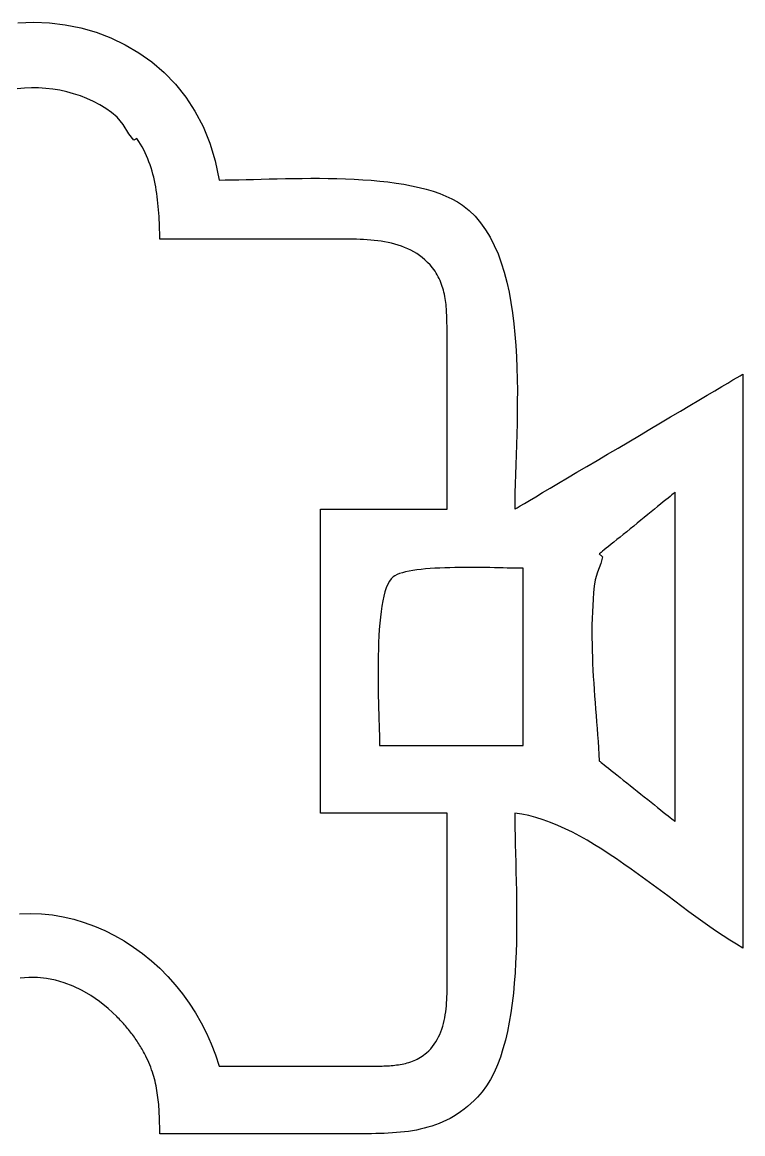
# Model space of a CAD drawing. Extents: x -0.8 to 47.2, y -11.2 to 29.6.
# Drawn here: x 23.11 to 47.18, y -11.16 to 26.01 of the extents above; entities that cross this region are included whole.
import ezdxf

# ---------------------------------------------------------------- set-up
doc = ezdxf.new("R2010")
doc.units = 0

msp = doc.modelspace()

# ---------------------------------------------------------------- linework, layer by layer
at = {"layer": 'Hey', "color": 4}
for p, q in [((22.967617, 25.986478), (23.496245, 26.005441)), ((23.496245, 26.005441), (24.024718, 25.983188)), ((24.024718, 25.983188), (24.549724, 25.919754)), ((24.549724, 25.919754), (25.067963, 25.815179)), ((25.067963, 25.815179), (25.57613, 25.669504)), ((25.57613, 25.669504), (26.070916, 25.482768)), ((26.070916, 25.482768), (26.549015, 25.255008)), ((26.549015, 25.255008), (27.007123, 24.986263)), ((27.007123, 24.986263), (27.441935, 24.676573)), ((27.441935, 24.676573), (27.850141, 24.325975)), ((27.850141, 24.325975), (28.22844, 23.93451)), ((23.181267, 23.798837), (22.94413, 23.775938)), ((23.419268, 23.809514), (23.181267, 23.798837)), ((23.657458, 23.807961), (23.419268, 23.809514)), ((23.89516, 23.794169), (23.657458, 23.807961)), ((24.131698, 23.768134), (23.89516, 23.794169)), ((28.22844, 23.93451), (28.573525, 23.502214)), ((24.366397, 23.729849), (24.131698, 23.768134)), ((24.598576, 23.679309), (24.366397, 23.729849)), ((24.827563, 23.616506), (24.598576, 23.679309)), ((25.05268, 23.541436), (24.827563, 23.616506)), ((25.273251, 23.454091), (25.05268, 23.541436)), ((25.488598, 23.354466), (25.273251, 23.454091)), ((28.573525, 23.502214), (28.882089, 23.029128)), ((25.698043, 23.242555), (25.488598, 23.354466)), ((25.900916, 23.118351), (25.698043, 23.242555)), ((26.096535, 22.981848), (25.900916, 23.118351)), ((26.284227, 22.833039), (26.096535, 22.981848)), ((26.479158, 22.588131), (26.284227, 22.833039)), ((28.882089, 23.029128), (29.150827, 22.51529)), ((26.67537, 22.275045), (26.479158, 22.588131)), ((29.150827, 22.51529), (29.376433, 21.960739)), ((26.840498, 22.061354), (26.67537, 22.275045)), ((26.942175, 22.114629), (26.840498, 22.061354)), ((26.942118, 22.114251), (26.942178, 22.114618)), ((26.942132, 22.114306), (26.942118, 22.114251)), ((26.942144, 22.11436), (26.942132, 22.114306)), ((26.942158, 22.114415), (26.942144, 22.11436)), ((26.942172, 22.114469), (26.942158, 22.114415)), ((27.003894, 22.022885), (26.942172, 22.114469)), ((26.942178, 22.114618), (26.942178, 22.114628)), ((26.942178, 22.114628), (26.942178, 22.114628)), ((27.062133, 21.929691), (27.003894, 22.022885)), ((27.116995, 21.834958), (27.062133, 21.929691)), ((29.376433, 21.960739), (29.555601, 21.365513)), ((27.168582, 21.73876), (27.116995, 21.834958)), ((27.217, 21.641175), (27.168582, 21.73876)), ((27.262353, 21.542274), (27.217, 21.641175)), ((27.304751, 21.442134), (27.262353, 21.542274)), ((27.344293, 21.340827), (27.304751, 21.442134)), ((27.381084, 21.23843), (27.344293, 21.340827)), ((27.415233, 21.135015), (27.381084, 21.23843)), ((29.555601, 21.365513), (29.685029, 20.729651)), ((27.446842, 21.030656), (27.415233, 21.135015)), ((27.476015, 20.925432), (27.446842, 21.030656)), ((27.502855, 20.819412), (27.476015, 20.925432)), ((27.527464, 20.712674), (27.502855, 20.819412)), ((27.549958, 20.60529), (27.527464, 20.712674)), ((27.570447, 20.497335), (27.549958, 20.60529)), ((27.589017, 20.388886), (27.570447, 20.497335)), ((29.685029, 20.729651), (29.685029, 20.729625)), ((29.685029, 20.729625), (29.685031, 20.729599)), ((29.685031, 20.729599), (29.685031, 20.729573)), ((29.685031, 20.729573), (29.685034, 20.729548)), ((29.685034, 20.729548), (29.685316, 20.728927)), ((29.685316, 20.728927), (29.685376, 20.728918)), ((29.685375, 20.728918), (29.894962, 20.72999)), ((29.685376, 20.728918), (29.685376, 20.728918)), ((29.894962, 20.72999), (30.115708, 20.732985)), ((30.115708, 20.732985), (30.346785, 20.737523)), ((30.346785, 20.737523), (30.587369, 20.743238)), ((30.587369, 20.743238), (30.836624, 20.74976)), ((30.836624, 20.74976), (31.093732, 20.756723)), ((31.093732, 20.756723), (31.357855, 20.763755)), ((31.357855, 20.763755), (31.628167, 20.770492)), ((31.628167, 20.770492), (31.903842, 20.776563)), ((31.903842, 20.776563), (32.184052, 20.7816)), ((32.184052, 20.7816), (32.467965, 20.785235)), ((32.467965, 20.785235), (32.754756, 20.787098)), ((32.754756, 20.787098), (33.043597, 20.786819)), ((33.043597, 20.786819), (33.333656, 20.784025)), ((33.333656, 20.784025), (33.624108, 20.778369)), ((33.624108, 20.778369), (33.914122, 20.769468)), ((33.914122, 20.769468), (34.202872, 20.756951)), ((34.202872, 20.756951), (34.489528, 20.740453)), ((34.489528, 20.740453), (34.773263, 20.719602)), ((34.773263, 20.719602), (35.053247, 20.694033)), ((35.053247, 20.694033), (35.328651, 20.663378)), ((35.328651, 20.663378), (35.59865, 20.627268)), ((35.59865, 20.627268), (35.862415, 20.585334)), ((35.862415, 20.585334), (36.119113, 20.537207)), ((36.119113, 20.537207), (36.36792, 20.482519)), ((36.36792, 20.482519), (36.60801, 20.420903)), ((27.605781, 20.280014), (27.589017, 20.388886)), ((27.620852, 20.170794), (27.605781, 20.280014)), ((27.634342, 20.061302), (27.620852, 20.170794)), ((36.60801, 20.420903), (36.838549, 20.351988)), ((36.838549, 20.351988), (37.05871, 20.275407)), ((37.05871, 20.275407), (37.267665, 20.190792)), ((37.267665, 20.190792), (37.464588, 20.097774)), ((37.464588, 20.097774), (37.648648, 19.995983)), ((27.646336, 19.951612), (27.634342, 20.061302)), ((27.65692, 19.841798), (27.646336, 19.951612)), ((27.666233, 19.731932), (27.65692, 19.841798)), ((27.674389, 19.622094), (27.666233, 19.731932)), ((37.648648, 19.995983), (37.819017, 19.885053)), ((37.819017, 19.885053), (38.03781, 19.712011)), ((38.03781, 19.712011), (38.239045, 19.517044)), ((27.681473, 19.512354), (27.674389, 19.622094)), ((27.687569, 19.402788), (27.681473, 19.512354)), ((27.692818, 19.293469), (27.687569, 19.402788)), ((38.239045, 19.517044), (38.423415, 19.301413)), ((27.697306, 19.184473), (27.692818, 19.293469)), ((27.701144, 19.075874), (27.697306, 19.184473)), ((27.704446, 18.967745), (27.701144, 19.075874)), ((27.707296, 18.860164), (27.704446, 18.967745)), ((38.423415, 19.301413), (38.591617, 19.066377)), ((38.591617, 19.066377), (38.744347, 18.813197)), ((27.709836, 18.753202), (27.707296, 18.860164)), ((27.726036, 18.753202), (27.709836, 18.753202)), ((27.773235, 18.753202), (27.726036, 18.753202)), ((27.84937, 18.753202), (27.773235, 18.753202)), ((27.952381, 18.753202), (27.84937, 18.753202)), ((28.080194, 18.753202), (27.952381, 18.753202)), ((28.230743, 18.753202), (28.080194, 18.753202)), ((28.401964, 18.753202), (28.230743, 18.753202)), ((28.591789, 18.753202), (28.401964, 18.753202)), ((28.79815, 18.753202), (28.591789, 18.753202)), ((29.018981, 18.753202), (28.79815, 18.753202)), ((29.252215, 18.753202), (29.018981, 18.753202)), ((29.495784, 18.753202), (29.252215, 18.753202)), ((29.747619, 18.753202), (29.495784, 18.753202)), ((30.005655, 18.753202), (29.747619, 18.753202)), ((30.267828, 18.753202), (30.005655, 18.753202)), ((30.532067, 18.753202), (30.267828, 18.753202)), ((30.796306, 18.753202), (30.532067, 18.753202)), ((31.058479, 18.753202), (30.796306, 18.753202)), ((31.316518, 18.753202), (31.058479, 18.753202)), ((31.568353, 18.753202), (31.316518, 18.753202)), ((31.811922, 18.753202), (31.568353, 18.753202)), ((32.045156, 18.753202), (31.811922, 18.753202)), ((32.265987, 18.753202), (32.045156, 18.753202)), ((32.472348, 18.753202), (32.265987, 18.753202)), ((32.662173, 18.753202), (32.472348, 18.753202)), ((32.833392, 18.753202), (32.662173, 18.753202)), ((32.983943, 18.753202), (32.833392, 18.753202)), ((33.111756, 18.753202), (32.983943, 18.753202)), ((33.214764, 18.753202), (33.111756, 18.753202)), ((33.290902, 18.753202), (33.214764, 18.753202)), ((33.338098, 18.753202), (33.290902, 18.753202)), ((33.354298, 18.753202), (33.338098, 18.753202)), ((33.466165, 18.753139), (33.354298, 18.753202)), ((33.579407, 18.753319), (33.466165, 18.753139)), ((33.693865, 18.753524), (33.579407, 18.753319)), ((33.809376, 18.753541), (33.693865, 18.753524)), ((33.925775, 18.753145), (33.809376, 18.753541)), ((34.042906, 18.752129), (33.925775, 18.753145)), ((34.160601, 18.750267), (34.042906, 18.752129)), ((34.278705, 18.747363), (34.160601, 18.750267)), ((34.397053, 18.743186), (34.278705, 18.747363)), ((34.515481, 18.737516), (34.397053, 18.743186)), ((34.633831, 18.730141), (34.515481, 18.737516)), ((34.751941, 18.720839), (34.633831, 18.730141)), ((34.869648, 18.709398), (34.751941, 18.720839)), ((34.986787, 18.695597), (34.869648, 18.709398)), ((35.103201, 18.67922), (34.986787, 18.695597)), ((35.218726, 18.660052), (35.103201, 18.67922)), ((35.333201, 18.637872), (35.218726, 18.660052)), ((35.446465, 18.612466), (35.333201, 18.637872)), ((35.558357, 18.583617), (35.446465, 18.612466)), ((38.744347, 18.813197), (38.8823, 18.543132)), ((35.668712, 18.551107), (35.558357, 18.583617)), ((35.77737, 18.51472), (35.668712, 18.551107)), ((35.884169, 18.474237), (35.77737, 18.51472)), ((35.988947, 18.429443), (35.884169, 18.474237)), ((36.091543, 18.38012), (35.988947, 18.429443)), ((36.191794, 18.326051), (36.091543, 18.38012)), ((36.289542, 18.267019), (36.191794, 18.326051)), ((36.384619, 18.202807), (36.289542, 18.267019)), ((38.8823, 18.543132), (39.006176, 18.257442)), ((39.006176, 18.257442), (39.116666, 17.957387)), ((36.476869, 18.133198), (36.384619, 18.202807)), ((36.566128, 18.057974), (36.476869, 18.133198)), ((36.652234, 17.97692), (36.566128, 18.057974)), ((36.735046, 17.889835), (36.652234, 17.97692)), ((36.814339, 17.796449), (36.735046, 17.889835)), ((39.116666, 17.957387), (39.21447, 17.644227)), ((36.859441, 17.737812), (36.814339, 17.796449)), ((36.901608, 17.678275), (36.859441, 17.737812)), ((36.94095, 17.617887), (36.901608, 17.678275)), ((36.977588, 17.556693), (36.94095, 17.617887)), ((37.011618, 17.494728), (36.977588, 17.556693)), ((37.043137, 17.432019), (37.011618, 17.494728)), ((39.21447, 17.644227), (39.300283, 17.319222)), ((37.072243, 17.368599), (37.043137, 17.432019)), ((37.099026, 17.304501), (37.072243, 17.368599)), ((37.123607, 17.239758), (37.099026, 17.304501)), ((37.146072, 17.174403), (37.123607, 17.239758)), ((37.166505, 17.108469), (37.146072, 17.174403)), ((37.185019, 17.04199), (37.166505, 17.108469)), ((39.300283, 17.319222), (39.374798, 16.983631)), ((37.201726, 16.974998), (37.185019, 17.04199)), ((37.216712, 16.907526), (37.201726, 16.974998)), ((37.230061, 16.839609), (37.216712, 16.907526)), ((37.241915, 16.771277), (37.230061, 16.839609)), ((37.252329, 16.702565), (37.241915, 16.771277)), ((39.374798, 16.983631), (39.438715, 16.638715)), ((37.261416, 16.633506), (37.252329, 16.702565)), ((37.26929, 16.564133), (37.261416, 16.633506)), ((37.276035, 16.494479), (37.26929, 16.564133)), ((37.281764, 16.424577), (37.276035, 16.494479)), ((37.286562, 16.35446), (37.281764, 16.424577)), ((37.290513, 16.28416), (37.286562, 16.35446)), ((39.438715, 16.638715), (39.492727, 16.285733)), ((37.293759, 16.213712), (37.290513, 16.28416)), ((37.296299, 16.143148), (37.293759, 16.213712)), ((37.298274, 16.072502), (37.296299, 16.143148)), ((37.299968, 16.001806), (37.298274, 16.072502)), ((37.301379, 15.931093), (37.299968, 16.001806)), ((39.492727, 16.285733), (39.537533, 15.925945)), ((37.302508, 15.860397), (37.301379, 15.931093)), ((37.303354, 15.78975), (37.302508, 15.860397)), ((37.304201, 15.719187), (37.303354, 15.78975)), ((37.305048, 15.648739), (37.304201, 15.719187)), ((37.305048, 15.631738), (37.305048, 15.648739)), ((37.305048, 15.58218), (37.305048, 15.631738)), ((39.537533, 15.925945), (39.573829, 15.560611)), ((37.305048, 15.502236), (37.305048, 15.58218)), ((37.305048, 15.394078), (37.305048, 15.502236)), ((37.305048, 15.259874), (37.305048, 15.394078)), ((37.305048, 15.101796), (37.305048, 15.259874)), ((39.573829, 15.560611), (39.602308, 15.190992)), ((37.305048, 14.922013), (37.305048, 15.101796)), ((37.305048, 14.722697), (37.305048, 14.922013)), ((39.602308, 15.190992), (39.623673, 14.818346)), ((37.305048, 14.506018), (37.305048, 14.722697)), ((37.305048, 14.274146), (37.305048, 14.506018)), ((39.623673, 14.818346), (39.638602, 14.443933)), ((37.305048, 14.029251), (37.305048, 14.274146)), ((39.638602, 14.443933), (39.647803, 14.069015)), ((46.855628, 14.043758), (46.994691, 14.126165)), ((46.994691, 14.126165), (47.097476, 14.187074)), ((47.097476, 14.187074), (47.161193, 14.224832)), ((47.161193, 14.224832), (47.183037, 14.237786)), ((47.183037, 14.237786), (47.183037, 14.182734)), ((47.183037, 14.182734), (47.183037, 14.022261)), ((37.305048, 13.773504), (37.305048, 14.029251)), ((37.305048, 13.509076), (37.305048, 13.773504)), ((39.647803, 14.069015), (39.65198, 13.69485)), ((46.24869, 13.68409), (46.479838, 13.821067)), ((46.479838, 13.821067), (46.683081, 13.941508)), ((46.683081, 13.941508), (46.855628, 14.043758)), ((47.183037, 14.022261), (47.183037, 13.763397)), ((47.183037, 13.763397), (47.183037, 13.413168)), ((37.305048, 13.238136), (37.305048, 13.509076)), ((39.65198, 13.69485), (39.651827, 13.322698)), ((45.713839, 13.367141), (45.992426, 13.53223)), ((45.992426, 13.53223), (46.24869, 13.68409)), ((47.183037, 13.413168), (47.183037, 12.978604)), ((37.305048, 12.962854), (37.305048, 13.238136)), ((39.651827, 13.322698), (39.648045, 12.953819)), ((45.100852, 13.003891), (45.415719, 13.190477)), ((45.415719, 13.190477), (45.713839, 13.367141)), ((37.305048, 12.685404), (37.305048, 12.962854)), ((37.305048, 12.407954), (37.305048, 12.685404)), ((39.648045, 12.953819), (39.6413, 12.589473)), ((44.432056, 12.607566), (44.772035, 12.809036)), ((44.772035, 12.809036), (45.100852, 13.003891)), ((47.183037, 12.978604), (47.183037, 12.466732)), ((37.305048, 12.132672), (37.305048, 12.407954)), ((39.6413, 12.589473), (39.632326, 12.230921)), ((43.729775, 12.191399), (44.083707, 12.401138)), ((44.083707, 12.401138), (44.432056, 12.607566)), ((47.183037, 12.466732), (47.183037, 11.884581)), ((37.305048, 11.861733), (37.305048, 12.132672)), ((39.632326, 12.230921), (39.621799, 11.879422)), ((43.016331, 11.768619), (43.373051, 11.980009)), ((43.373051, 11.980009), (43.729775, 12.191399)), ((37.305048, 11.597305), (37.305048, 11.861733)), ((37.305048, 11.341558), (37.305048, 11.597305)), ((39.610425, 11.536234), (39.598882, 11.202619)), ((39.621799, 11.879422), (39.610425, 11.536234)), ((42.314049, 11.352451), (42.662399, 11.558879)), ((42.662399, 11.558879), (43.016331, 11.768619)), ((47.183037, 11.884581), (47.183037, 11.239175)), ((37.305048, 11.096665), (37.305048, 11.341558)), ((39.598882, 11.202619), (39.587876, 10.879839)), ((41.645253, 10.956126), (41.97407, 11.150981)), ((41.97407, 11.150981), (42.314049, 11.352451)), ((47.183037, 11.239175), (47.183037, 10.537548)), ((37.305048, 10.864791), (37.305048, 11.096665)), ((37.305048, 10.648112), (37.305048, 10.864791)), ((39.587876, 10.879839), (39.578111, 10.569149)), ((41.330386, 10.769541), (41.645253, 10.956126)), ((37.305048, 10.448796), (37.305048, 10.648112)), ((37.305048, 10.269015), (37.305048, 10.448796)), ((39.578111, 10.569149), (39.570265, 10.271811)), ((40.497416, 10.275925), (40.753679, 10.427786)), ((40.753679, 10.427786), (41.032266, 10.592875)), ((41.032266, 10.592875), (41.330386, 10.769541)), ((47.183037, 10.537548), (47.183037, 9.786724)), ((37.305048, 10.110936), (37.305048, 10.269015)), ((37.305048, 9.976731), (37.305048, 10.110936)), ((39.570265, 10.271811), (39.565044, 9.989086)), ((40.063025, 10.018508), (40.266267, 10.138949)), ((40.266267, 10.138949), (40.497416, 10.275925)), ((44.691529, 10.096632), (44.614648, 10.034134)), ((44.759124, 10.151584), (44.691529, 10.096632)), ((44.816514, 10.198235), (44.759124, 10.151584)), ((44.862764, 10.235833), (44.816514, 10.198235)), ((44.89695, 10.263632), (44.862764, 10.235833)), ((44.918145, 10.280848), (44.89695, 10.263632)), ((44.925426, 10.286746), (44.918145, 10.280848)), ((44.925426, 10.255171), (44.925426, 10.286746)), ((44.925426, 10.163135), (44.925426, 10.255171)), ((44.925426, 10.014669), (44.925426, 10.163135)), ((33.071734, 9.692937), (33.071734, 9.722082)), ((33.071734, 9.722082), (33.08387, 9.722082)), ((33.071734, 9.60798), (33.071734, 9.692937)), ((33.08387, 9.722082), (33.119266, 9.722082)), ((33.119266, 9.722082), (33.176368, 9.722082)), ((33.176368, 9.722082), (33.253626, 9.722082)), ((33.253626, 9.722082), (33.349486, 9.722082)), ((33.349486, 9.722082), (33.462397, 9.722082)), ((33.462397, 9.722082), (33.590814, 9.722082)), ((33.590814, 9.722082), (33.733184, 9.722082)), ((33.733184, 9.722082), (33.887955, 9.722082)), ((33.887955, 9.722082), (34.053577, 9.722082)), ((34.053577, 9.722082), (34.228501, 9.722082)), ((34.228501, 9.722082), (34.411178, 9.722082)), ((34.411178, 9.722082), (34.600055, 9.722082)), ((34.600055, 9.722082), (34.793583, 9.722082)), ((34.793583, 9.722082), (34.99021, 9.722082)), ((34.99021, 9.722082), (35.18839, 9.722082)), ((35.18839, 9.722082), (35.386569, 9.722082)), ((35.386569, 9.722082), (35.583196, 9.722082)), ((35.583196, 9.722082), (35.776727, 9.722082)), ((35.776727, 9.722082), (35.965604, 9.722082)), ((35.965604, 9.722082), (36.148281, 9.722082)), ((36.148281, 9.722082), (36.323205, 9.722082)), ((36.323205, 9.722082), (36.488827, 9.722082)), ((36.488827, 9.722082), (36.643598, 9.722082)), ((36.643598, 9.722082), (36.785968, 9.722082)), ((36.785968, 9.722082), (36.914382, 9.722082)), ((36.914382, 9.722082), (37.027296, 9.722082)), ((37.027296, 9.722082), (37.123156, 9.722082)), ((37.123156, 9.722082), (37.200411, 9.722082)), ((37.200411, 9.722082), (37.257513, 9.722082)), ((37.257513, 9.722082), (37.292912, 9.722082)), ((37.292912, 9.722082), (37.305048, 9.722082)), ((37.305048, 9.868572), (37.305048, 9.976731)), ((37.305048, 9.78863), (37.305048, 9.868572)), ((37.305048, 9.739072), (37.305048, 9.78863)), ((37.305048, 9.722082), (37.305048, 9.739072)), ((39.565044, 9.989086), (39.563068, 9.722231)), ((39.563068, 9.722231), (39.584912, 9.735185)), ((39.584912, 9.735185), (39.64863, 9.772943)), ((39.64863, 9.772943), (39.751415, 9.833853)), ((39.751415, 9.833853), (39.890477, 9.916259)), ((39.890477, 9.916259), (40.063025, 10.018508)), ((44.232886, 9.723794), (44.123525, 9.634892)), ((44.337611, 9.808924), (44.232886, 9.723794)), ((44.436761, 9.889529), (44.337611, 9.808924)), ((44.529417, 9.964849), (44.436761, 9.889529)), ((44.614648, 10.034134), (44.529417, 9.964849)), ((44.925426, 9.813803), (44.925426, 10.014669)), ((44.925426, 9.564567), (44.925426, 9.813803)), ((47.183037, 9.786724), (47.183037, 8.993731)), ((33.071734, 9.470935), (33.071734, 9.60798)), ((33.071734, 9.285521), (33.071734, 9.470935)), ((43.776877, 9.353095), (43.658234, 9.256649)), ((43.894592, 9.448789), (43.776877, 9.353095)), ((44.01045, 9.542972), (43.894592, 9.448789)), ((44.123525, 9.634892), (44.01045, 9.542972)), ((44.925426, 9.270994), (44.925426, 9.564567)), ((33.071734, 9.055456), (33.071734, 9.285521)), ((33.071734, 8.784464), (33.071734, 9.055456)), ((43.306018, 8.970326), (43.192943, 8.878406)), ((43.421876, 9.064509), (43.306018, 8.970326)), ((43.539591, 9.160202), (43.421876, 9.064509)), ((43.658234, 9.256649), (43.539591, 9.160202)), ((44.925426, 8.937111), (44.925426, 9.270994)), ((44.925426, 8.566954), (44.925426, 8.937111)), ((47.183037, 8.993731), (47.183037, 8.165597)), ((33.071734, 8.476266), (33.071734, 8.784464)), ((42.879707, 8.623768), (42.787051, 8.548446)), ((42.97886, 8.704371), (42.879707, 8.623768)), ((43.083582, 8.789503), (42.97886, 8.704371)), ((43.192943, 8.878406), (43.083582, 8.789503)), ((44.925426, 8.16455), (44.925426, 8.566954)), ((33.071734, 8.134582), (33.071734, 8.476266)), ((42.391053, 8.226552), (42.39102, 8.226473)), ((42.39102, 8.226473), (42.497211, 8.132397)), ((42.39102, 8.226473), (42.39102, 8.226473)), ((42.398323, 8.23245), (42.391042, 8.226552)), ((42.391042, 8.226552), (42.391045, 8.226552)), ((42.391045, 8.226552), (42.391048, 8.226552)), ((42.391048, 8.226552), (42.391051, 8.226552)), ((42.391051, 8.226552), (42.391053, 8.226552)), ((42.419518, 8.249666), (42.398323, 8.23245)), ((42.453704, 8.277465), (42.419518, 8.249666)), ((42.499955, 8.315062), (42.453704, 8.277465)), ((42.557344, 8.361714), (42.499955, 8.315062)), ((42.624939, 8.416665), (42.557344, 8.361714)), ((42.70182, 8.47916), (42.624939, 8.416665)), ((42.787051, 8.548446), (42.70182, 8.47916)), ((33.071734, 7.763132), (33.071734, 8.134582)), ((42.44272, 7.90389), (42.326535, 7.621535)), ((42.497211, 8.132397), (42.44272, 7.90389)), ((44.925426, 7.73393), (44.925426, 8.16455)), ((47.183037, 8.165597), (47.183037, 7.309355)), ((33.071734, 7.365637), (33.071734, 7.763132)), ((35.499153, 7.458828), (35.434541, 7.395441)), ((35.55888, 7.49891), (35.499153, 7.458851)), ((35.499153, 7.458851), (35.49917, 7.458848)), ((35.499223, 7.458842), (35.499153, 7.458828)), ((35.499153, 7.458828), (35.499153, 7.458828)), ((35.49917, 7.458848), (35.499187, 7.458845)), ((35.499187, 7.458845), (35.499207, 7.458845)), ((35.499207, 7.458845), (35.499223, 7.458842)), ((35.631679, 7.535567), (35.55888, 7.49891)), ((35.716738, 7.568966), (35.631679, 7.535567)), ((35.813235, 7.599245), (35.716738, 7.568966)), ((35.920358, 7.626536), (35.813235, 7.599245)), ((36.037289, 7.650977), (35.920358, 7.626536)), ((36.163213, 7.672736), (36.037289, 7.650977)), ((36.297311, 7.691927), (36.163213, 7.672736)), ((36.438769, 7.708691), (36.297311, 7.691927)), ((36.58677, 7.723169), (36.438769, 7.708691)), ((36.740496, 7.735502), (36.58677, 7.723169)), ((36.89913, 7.745832), (36.740496, 7.735502)), ((37.061857, 7.754298), (36.89913, 7.745832)), ((37.22786, 7.761043), (37.061857, 7.754298)), ((37.396324, 7.766208), (37.22786, 7.761043)), ((37.566431, 7.769933), (37.396324, 7.766208)), ((37.737364, 7.772473), (37.566431, 7.769933)), ((37.908309, 7.773602), (37.737364, 7.772473)), ((38.078447, 7.773822), (37.908309, 7.773602)), ((38.246962, 7.773258), (38.078447, 7.773822)), ((38.413038, 7.771847), (38.246962, 7.773258)), ((38.575858, 7.769871), (38.413038, 7.771847)), ((38.734605, 7.767331), (38.575858, 7.769871)), ((38.888464, 7.764509), (38.734605, 7.767331)), ((39.036619, 7.761489), (38.888464, 7.764509)), ((39.178253, 7.758413), (39.036619, 7.761489)), ((39.312545, 7.755421), (39.178253, 7.758413)), ((39.438687, 7.752599), (39.312545, 7.755421)), ((39.555857, 7.750341), (39.438687, 7.752599)), ((39.663237, 7.748366), (39.555857, 7.750341)), ((39.760014, 7.747237), (39.663237, 7.748366)), ((39.845372, 7.746672), (39.760014, 7.747237)), ((39.845372, 7.729683), (39.845372, 7.746672)), ((39.845372, 7.680124), (39.845372, 7.729683)), ((39.845372, 7.600182), (39.845372, 7.680124)), ((39.845372, 7.492023), (39.845372, 7.600182)), ((39.845372, 7.357818), (39.845372, 7.492023)), ((42.326535, 7.621535), (42.247645, 7.365921)), ((44.925426, 7.279126), (44.925426, 7.73393)), ((33.071734, 6.945817), (33.071734, 7.365637)), ((35.273127, 7.095456), (35.229365, 6.962789)), ((35.321756, 7.212575), (35.273127, 7.095456)), ((35.375486, 7.312965), (35.321756, 7.212575)), ((35.434541, 7.395441), (35.375486, 7.312965)), ((39.845372, 7.19974), (39.845372, 7.357818)), ((39.845372, 7.019959), (39.845372, 7.19974)), ((42.222386, 7.150478), (42.200994, 6.934922)), ((42.247645, 7.365921), (42.222386, 7.150478)), ((44.925426, 6.804169), (44.925426, 7.279126)), ((47.183037, 7.309355), (47.183037, 6.432028)), ((33.071734, 6.507396), (33.071734, 6.945817)), ((35.190241, 6.815754), (35.155525, 6.655534)), ((35.229365, 6.962789), (35.190241, 6.815754)), ((39.845372, 6.820642), (39.845372, 7.019959)), ((39.845372, 6.603963), (39.845372, 6.820642)), ((42.183298, 6.719262), (42.169074, 6.503498)), ((42.200994, 6.934922), (42.183298, 6.719262)), ((44.925426, 6.313088), (44.925426, 6.804169)), ((33.071734, 6.054091), (33.071734, 6.507396)), ((35.124988, 6.48331), (35.098403, 6.300261)), ((35.155525, 6.655534), (35.124988, 6.48331)), ((39.845372, 6.372089), (39.845372, 6.603963)), ((39.845372, 6.127197), (39.845372, 6.372089)), ((42.169074, 6.503498), (42.158181, 6.287634)), ((47.183037, 6.432028), (47.183037, 5.540643)), ((33.071734, 5.589621), (33.071734, 6.054091)), ((35.075543, 6.107571), (35.056154, 5.906423)), ((35.098403, 6.300261), (35.075543, 6.107571)), ((39.845372, 5.87145), (39.845372, 6.127197)), ((42.150391, 6.071678), (42.145537, 5.855631)), ((42.158181, 6.287634), (42.150391, 6.071678)), ((44.925426, 5.809914), (44.925426, 6.313088)), ((33.071734, 5.117711), (33.071734, 5.589621)), ((35.040039, 5.697993), (35.026944, 5.483465)), ((35.056154, 5.906423), (35.040039, 5.697993)), ((39.845372, 5.607022), (39.845372, 5.87145)), ((39.845372, 5.336083), (39.845372, 5.607022)), ((42.145537, 5.855631), (42.143279, 5.639503)), ((42.143279, 5.639503), (42.143844, 5.423292)), ((44.925426, 5.298677), (44.925426, 5.809914)), ((35.016643, 5.264023), (35.00891, 5.040844)), ((35.026944, 5.483465), (35.016643, 5.264023)), ((39.845372, 5.0608), (39.845372, 5.336083)), ((42.143844, 5.423292), (42.146666, 5.207008)), ((42.146666, 5.207008), (42.151689, 4.990654)), ((44.925426, 4.783412), (44.925426, 5.298677)), ((47.183037, 5.540643), (47.183037, 4.642231)), ((33.071734, 4.642082), (33.071734, 5.117711)), ((35.00891, 5.040844), (35.00352, 4.815112)), ((39.845372, 4.78335), (39.845372, 5.0608)), ((42.151689, 4.990654), (42.158689, 4.774235)), ((33.071734, 4.166453), (33.071734, 4.642082)), ((35.000246, 4.588007), (34.998835, 4.360711)), ((35.00352, 4.815112), (35.000246, 4.588007)), ((39.845372, 4.505901), (39.845372, 4.78335)), ((39.845372, 4.230618), (39.845372, 4.505901)), ((42.158689, 4.774235), (42.167494, 4.557753)), ((42.167494, 4.557753), (42.177936, 4.341215)), ((44.925426, 4.268148), (44.925426, 4.783412)), ((47.183037, 4.642231), (47.183037, 3.743819)), ((33.071734, 3.694544), (33.071734, 4.166453)), ((34.998835, 4.360711), (34.999066, 4.134406)), ((34.999066, 4.134406), (35.00076, 3.910271)), ((39.845372, 3.959679), (39.845372, 4.230618)), ((42.177936, 4.341215), (42.189846, 4.124627)), ((42.189846, 4.124627), (42.202997, 3.90799)), ((44.925426, 3.756911), (44.925426, 4.268148)), ((35.00076, 3.910271), (35.00361, 3.689488)), ((39.845372, 3.695251), (39.845372, 3.959679)), ((42.202997, 3.90799), (42.217221, 3.691311)), ((44.925426, 3.253737), (44.925426, 3.756911)), ((47.183037, 3.743819), (47.183037, 2.852434)), ((33.071734, 3.230076), (33.071734, 3.694544)), ((35.00361, 3.689488), (35.00742, 3.473241)), ((35.00742, 3.473241), (35.011964, 3.262709)), ((39.845372, 3.439504), (39.845372, 3.695251)), ((39.845372, 3.194609), (39.845372, 3.439504)), ((42.217221, 3.691311), (42.23232, 3.474596)), ((42.23232, 3.474596), (42.248125, 3.257846)), ((33.071734, 2.776771), (33.071734, 3.230076)), ((35.011964, 3.262709), (35.016988, 3.059071)), ((35.016988, 3.059071), (35.022293, 2.863514)), ((39.845372, 2.962738), (39.845372, 3.194609)), ((42.248125, 3.257846), (42.264437, 3.041068)), ((42.264437, 3.041068), (42.281088, 2.824268)), ((44.925426, 2.762656), (44.925426, 3.253737)), ((33.071734, 2.338347), (33.071734, 2.776771)), ((35.022293, 2.863514), (35.027627, 2.677216)), ((35.027627, 2.677216), (35.032764, 2.501361)), ((39.845372, 2.746059), (39.845372, 2.962738)), ((39.845372, 2.546742), (39.845372, 2.746059)), ((42.281088, 2.824268), (42.297881, 2.607448)), ((42.297881, 2.607448), (42.314616, 2.390614)), ((44.925426, 2.287699), (44.925426, 2.762656)), ((47.183037, 2.852434), (47.183037, 1.975107)), ((33.071734, 1.918528), (33.071734, 2.338347)), ((35.032764, 2.501361), (35.037505, 2.337124)), ((35.037505, 2.337124), (35.041569, 2.185692)), ((39.845372, 2.366958), (39.845372, 2.546742)), ((39.845372, 2.208883), (39.845372, 2.366958)), ((42.314616, 2.390614), (42.331126, 2.173769)), ((44.925426, 1.832895), (44.925426, 2.287699)), ((33.071734, 1.521032), (33.071734, 1.918528)), ((35.041569, 2.185692), (35.044758, 2.048245)), ((35.044758, 2.048245), (35.046734, 1.925963)), ((35.046734, 1.925963), (35.04758, 1.820028)), ((39.845372, 2.074677), (39.845372, 2.208883)), ((39.845372, 1.966519), (39.845372, 2.074677)), ((39.845372, 1.886576), (39.845372, 1.966519)), ((39.845372, 1.837018), (39.845372, 1.886576)), ((42.331126, 2.173769), (42.347213, 1.956917)), ((42.347213, 1.956917), (42.362679, 1.740069)), ((47.183037, 1.975107), (47.183037, 1.118864)), ((33.071734, 1.149582), (33.071734, 1.521032)), ((35.04758, 1.820028), (35.061353, 1.820028)), ((35.061353, 1.820028), (35.101471, 1.820028)), ((35.101471, 1.820028), (35.166187, 1.820028)), ((35.166187, 1.820028), (35.253744, 1.820028)), ((35.253744, 1.820028), (35.362385, 1.820028)), ((35.362385, 1.820028), (35.490353, 1.820028)), ((35.490353, 1.820028), (35.63589, 1.820028)), ((35.63589, 1.820028), (35.797242, 1.820028)), ((35.797242, 1.820028), (35.972648, 1.820028)), ((35.972648, 1.820028), (36.160354, 1.820028)), ((36.160354, 1.820028), (36.358601, 1.820028)), ((36.358601, 1.820028), (36.565634, 1.820028)), ((36.565634, 1.820028), (36.779697, 1.820028)), ((36.779697, 1.820028), (36.999029, 1.820028)), ((36.999029, 1.820028), (37.221874, 1.820028)), ((37.221874, 1.820028), (37.446478, 1.820028)), ((37.446478, 1.820028), (37.671079, 1.820028)), ((37.671079, 1.820028), (37.893924, 1.820028)), ((37.893924, 1.820028), (38.113256, 1.820028)), ((38.113256, 1.820028), (38.327319, 1.820028)), ((38.327319, 1.820028), (38.534351, 1.820028)), ((38.534351, 1.820028), (38.732598, 1.820028)), ((38.732598, 1.820028), (38.920304, 1.820028)), ((38.920304, 1.820028), (39.095711, 1.820028)), ((39.095711, 1.820028), (39.257063, 1.820028)), ((39.257063, 1.820028), (39.402602, 1.820028)), ((39.402602, 1.820028), (39.530568, 1.820028)), ((39.530568, 1.820028), (39.639209, 1.820028)), ((39.639209, 1.820028), (39.726766, 1.820028)), ((39.726766, 1.820028), (39.791482, 1.820028)), ((39.791482, 1.820028), (39.8316, 1.820028)), ((39.8316, 1.820028), (39.845372, 1.820028)), ((39.845372, 1.820028), (39.845372, 1.837018)), ((42.362679, 1.740069), (42.377354, 1.523221)), ((42.377354, 1.523221), (42.391042, 1.306384)), ((44.925426, 1.402275), (44.925426, 1.832895)), ((33.071734, 0.807898), (33.071734, 1.149582)), ((42.391042, 1.306384), (42.398323, 1.30057)), ((42.398323, 1.30057), (42.419518, 1.283637)), ((42.419518, 1.283637), (42.453704, 1.256318)), ((42.453704, 1.256318), (42.499955, 1.219338)), ((42.499955, 1.219338), (42.557342, 1.173454)), ((42.557342, 1.173454), (42.624939, 1.119406)), ((42.624939, 1.119406), (42.70182, 1.057938)), ((44.925426, 0.999871), (44.925426, 1.402275)), ((47.183037, 1.118864), (47.183037, 0.290731)), ((33.071734, 0.4997), (33.071734, 0.807898)), ((42.70182, 1.057938), (42.787051, 0.98979)), ((42.787051, 0.98979), (42.879707, 0.915707)), ((42.879707, 0.915707), (42.978857, 0.83643)), ((42.978857, 0.83643), (43.083582, 0.752698)), ((43.083582, 0.752698), (43.192943, 0.665257)), ((44.925426, 0.629711), (44.925426, 0.999871)), ((33.071734, 0.228708), (33.071734, 0.4997)), ((43.192943, 0.665257), (43.306018, 0.574847)), ((43.306018, 0.574847), (43.421876, 0.482213)), ((43.421876, 0.482213), (43.539591, 0.388092)), ((43.539591, 0.388092), (43.658234, 0.293232)), ((44.925426, 0.295831), (44.925426, 0.629711)), ((33.071734, -0.001354), (33.071734, 0.228708)), ((43.658234, 0.293232), (43.776877, 0.198371)), ((43.776877, 0.198371), (43.894592, 0.10425)), ((43.894592, 0.10425), (44.01045, 0.011616)), ((44.01045, 0.011616), (44.123525, -0.078794)), ((44.925426, 0.002258), (44.925426, 0.295831)), ((44.925426, -0.246978), (44.925426, 0.002258)), ((47.183037, 0.290731), (47.183037, -0.50226)), ((33.071734, -0.186771), (33.071734, -0.001354)), ((33.071734, -0.323815), (33.071734, -0.186771)), ((33.071734, -0.408772), (33.071734, -0.323815)), ((44.123525, -0.078794), (44.232886, -0.166235)), ((44.232886, -0.166235), (44.337608, -0.249967)), ((44.337608, -0.249967), (44.436761, -0.329246)), ((44.436761, -0.329246), (44.529417, -0.403329)), ((44.925426, -0.447844), (44.925426, -0.246978)), ((33.071734, -0.437917), (33.071734, -0.408772)), ((33.08387, -0.437917), (33.071734, -0.437917)), ((33.119266, -0.437917), (33.08387, -0.437917)), ((33.176368, -0.437917), (33.119266, -0.437917)), ((33.253626, -0.437917), (33.176368, -0.437917)), ((33.349486, -0.437917), (33.253626, -0.437917)), ((33.462397, -0.437917), (33.349486, -0.437917)), ((33.590814, -0.437917), (33.462397, -0.437917)), ((33.733184, -0.437917), (33.590814, -0.437917)), ((33.887955, -0.437917), (33.733184, -0.437917)), ((34.053577, -0.437917), (33.887955, -0.437917)), ((34.228501, -0.437917), (34.053577, -0.437917)), ((34.411178, -0.437917), (34.228501, -0.437917)), ((34.600055, -0.437917), (34.411178, -0.437917)), ((34.793583, -0.437917), (34.600055, -0.437917)), ((34.99021, -0.437917), (34.793583, -0.437917)), ((35.18839, -0.437917), (34.99021, -0.437917)), ((35.386569, -0.437917), (35.18839, -0.437917)), ((35.583196, -0.437917), (35.386569, -0.437917)), ((35.776727, -0.437917), (35.583196, -0.437917)), ((35.965604, -0.437917), (35.776727, -0.437917)), ((36.148281, -0.437917), (35.965604, -0.437917)), ((36.323205, -0.437917), (36.148281, -0.437917)), ((36.488827, -0.437917), (36.323205, -0.437917)), ((36.643598, -0.437917), (36.488827, -0.437917)), ((36.785968, -0.437917), (36.643598, -0.437917)), ((36.914382, -0.437917), (36.785968, -0.437917)), ((37.027296, -0.437917), (36.914382, -0.437917)), ((37.123156, -0.437917), (37.027296, -0.437917)), ((37.200411, -0.437917), (37.123156, -0.437917)), ((37.257513, -0.437917), (37.200411, -0.437917)), ((37.292912, -0.437917), (37.257513, -0.437917)), ((37.305048, -0.437917), (37.292912, -0.437917)), ((37.305048, -0.45248), (37.305048, -0.437917)), ((37.305048, -0.494957), (37.305048, -0.45248)), ((37.305048, -0.563481), (37.305048, -0.494957)), ((37.305048, -0.656188), (37.305048, -0.563481)), ((37.305048, -0.771219), (37.305048, -0.656188)), ((39.798458, -0.47235), (39.56304, -0.437769)), ((39.56304, -0.437769), (39.564451, -0.679611)), ((39.564451, -0.679611), (39.568261, -0.936089)), ((40.035754, -0.521595), (39.798458, -0.47235)), ((40.274762, -0.584728), (40.035754, -0.521595)), ((40.515309, -0.660968), (40.274762, -0.584728)), ((40.757224, -0.749535), (40.515309, -0.660968)), ((44.529417, -0.403329), (44.614648, -0.471478)), ((44.614648, -0.471478), (44.691529, -0.532943)), ((44.691529, -0.532943), (44.759126, -0.586991)), ((44.759126, -0.586991), (44.816514, -0.632875)), ((44.816514, -0.632875), (44.862764, -0.669854)), ((44.862764, -0.669854), (44.89695, -0.697174)), ((44.89695, -0.697174), (44.918145, -0.714107)), ((44.918145, -0.714107), (44.925426, -0.719921)), ((44.925426, -0.59631), (44.925426, -0.447844)), ((44.925426, -0.688346), (44.925426, -0.59631)), ((44.925426, -0.719921), (44.925426, -0.688346)), ((47.183037, -0.50226), (47.183037, -1.253087)), ((37.305048, -0.906714), (37.305048, -0.771219)), ((37.305048, -1.060813), (37.305048, -0.906714)), ((37.305048, -1.231656), (37.305048, -1.060813)), ((39.568261, -0.936089), (39.57399, -1.206091)), ((41.000336, -0.84965), (40.757224, -0.749535)), ((41.244475, -0.960535), (41.000336, -0.84965)), ((41.489472, -1.081411), (41.244475, -0.960535)), ((41.735155, -1.211498), (41.489472, -1.081411)), ((37.305048, -1.417381), (37.305048, -1.231656)), ((37.305048, -1.616127), (37.305048, -1.417381)), ((39.57399, -1.206091), (39.581159, -1.488511)), ((41.981354, -1.350016), (41.735155, -1.211498)), ((42.227895, -1.496187), (41.981354, -1.350016)), ((47.183037, -1.253087), (47.183037, -1.954714)), ((37.305048, -1.826039), (37.305048, -1.616127)), ((37.305048, -2.045249), (37.305048, -1.826039)), ((39.581159, -1.488511), (39.58923, -1.782239)), ((39.58923, -1.782239), (39.597725, -2.086167)), ((42.474614, -1.649231), (42.227895, -1.496187)), ((42.721335, -1.808367), (42.474614, -1.649231)), ((42.96789, -1.972818), (42.721335, -1.808367)), ((37.305048, -2.271902), (37.305048, -2.045249)), ((39.597725, -2.086167), (39.606135, -2.399188)), ((43.214112, -2.141804), (42.96789, -1.972818)), ((43.459823, -2.314547), (43.214112, -2.141804)), ((47.183037, -1.954714), (47.183037, -2.600119)), ((37.305048, -2.504137), (37.305048, -2.271902)), ((37.305048, -2.740089), (37.305048, -2.504137)), ((39.606135, -2.399188), (39.613953, -2.720194)), ((43.704857, -2.490264), (43.459823, -2.314547)), ((43.949041, -2.66818), (43.704857, -2.490264)), ((47.183037, -2.600119), (47.183037, -3.18227)), ((37.305048, -2.977903), (37.305048, -2.740089)), ((39.613953, -2.720194), (39.620698, -3.048074)), ((44.192207, -2.847515), (43.949041, -2.66818)), ((44.434184, -3.027488), (44.192207, -2.847515)), ((37.305048, -3.215718), (37.305048, -2.977903)), ((37.305048, -3.451673), (37.305048, -3.215718)), ((39.620698, -3.048074), (39.625863, -3.38172)), ((44.674801, -3.20732), (44.434184, -3.027488)), ((44.913886, -3.386232), (44.674801, -3.20732)), ((47.183037, -3.18227), (47.183037, -3.694142)), ((37.305048, -3.683908), (37.305048, -3.451673)), ((37.305048, -3.91056), (37.305048, -3.683908)), ((39.625863, -3.38172), (39.628939, -3.720022)), ((45.151271, -3.563445), (44.913886, -3.386232)), ((45.386783, -3.73818), (45.151271, -3.563445)), ((47.183037, -3.694142), (47.183037, -4.128705)), ((23.018146, -3.806228), (23.386959, -3.795447)), ((23.386959, -3.795447), (23.753721, -3.809079)), ((23.753721, -3.809079), (24.117633, -3.846465)), ((24.117633, -3.846465), (24.477892, -3.906908)), ((24.477892, -3.906908), (24.833698, -3.989729)), ((24.833698, -3.989729), (25.184258, -4.094242)), ((37.305048, -4.129771), (37.305048, -3.91056)), ((39.629503, -4.061875), (39.626963, -4.406169)), ((39.628939, -3.720022), (39.629503, -4.061875)), ((45.620254, -3.909659), (45.386783, -3.73818)), ((45.85151, -4.077098), (45.620254, -3.909659)), ((46.080386, -4.239723), (45.85151, -4.077098)), ((25.184258, -4.094242), (25.528766, -4.219763)), ((25.528766, -4.219763), (25.866428, -4.365601)), ((25.866428, -4.365601), (26.196442, -4.531079)), ((37.305048, -4.339682), (37.305048, -4.129771)), ((37.305048, -4.538429), (37.305048, -4.339682)), ((39.626963, -4.406169), (39.620754, -4.751798)), ((46.306706, -4.396752), (46.080386, -4.239723)), ((46.530302, -4.547405), (46.306706, -4.396752)), ((47.183037, -4.128705), (47.183037, -4.478935)), ((26.196442, -4.531079), (26.518006, -4.715512)), ((26.518006, -4.715512), (26.830324, -4.918209)), ((37.305048, -4.724153), (37.305048, -4.538429)), ((37.305048, -4.894997), (37.305048, -4.724153)), ((39.620754, -4.751798), (39.61051, -5.09765)), ((46.751003, -4.690903), (46.530302, -4.547405)), ((46.968639, -4.826472), (46.751003, -4.690903)), ((47.183037, -4.953325), (46.968639, -4.826472)), ((47.183037, -4.478935), (47.183037, -4.7378)), ((47.183037, -4.7378), (47.183037, -4.898272)), ((26.830324, -4.918209), (27.132599, -5.138489)), ((27.132599, -5.138489), (27.424024, -5.375669)), ((37.305048, -5.049096), (37.305048, -4.894997)), ((37.305048, -5.18459), (37.305048, -5.049096)), ((37.305048, -5.299621), (37.305048, -5.18459)), ((39.61051, -5.09765), (39.595665, -5.442616)), ((47.183037, -4.898272), (47.183037, -4.953325)), ((27.424024, -5.375669), (27.703805, -5.629059)), ((37.305048, -5.392329), (37.305048, -5.299621)), ((37.305048, -5.460852), (37.305048, -5.392329)), ((37.305048, -5.503329), (37.305048, -5.460852)), ((37.305048, -5.517892), (37.305048, -5.503329)), ((37.305121, -5.608285), (37.305048, -5.517892)), ((39.595665, -5.442616), (39.575712, -5.785593)), ((23.331159, -5.936793), (23.04097, -5.958383)), ((23.624594, -5.940857), (23.331159, -5.936793)), ((23.920397, -5.971244), (23.624594, -5.940857)), ((27.703805, -5.629059), (27.97114, -5.89798)), ((27.97114, -5.89798), (28.225234, -6.181746)), ((37.305686, -5.70049), (37.305121, -5.608285)), ((37.306532, -5.794332), (37.305686, -5.70049)), ((37.307379, -5.889644), (37.306532, -5.794332)), ((37.308226, -5.986248), (37.307379, -5.889644)), ((39.575712, -5.785593), (39.550171, -6.125467)), ((24.217695, -6.028623), (23.920397, -5.971244)), ((24.51562, -6.113659), (24.217695, -6.028623)), ((24.813292, -6.227013), (24.51562, -6.113659)), ((25.109842, -6.369358), (24.813292, -6.227013)), ((28.225234, -6.181746), (28.465283, -6.479672)), ((37.30691, -6.38215), (37.308322, -6.282096)), ((37.30879, -6.083973), (37.308226, -5.986248)), ((37.308322, -6.282096), (37.308886, -6.182647)), ((37.308886, -6.182647), (37.30879, -6.083973)), ((39.550171, -6.125467), (39.518522, -6.461131)), ((25.404395, -6.541353), (25.109842, -6.369358)), ((25.696077, -6.743666), (25.404395, -6.541353)), ((28.465283, -6.479672), (28.690488, -6.79107)), ((37.289554, -6.784951), (37.296101, -6.684209)), ((37.296101, -6.684209), (37.301068, -6.58338)), ((37.301068, -6.58338), (37.304653, -6.482638)), ((37.304653, -6.482638), (37.30691, -6.38215)), ((39.518522, -6.461131), (39.480276, -6.791478)), ((25.984014, -6.976963), (25.696077, -6.743666)), ((26.267337, -7.241904), (25.984014, -6.976963)), ((28.690488, -6.79107), (28.900052, -7.115261)), ((37.25865, -7.084931), (37.271012, -6.985484)), ((37.271012, -6.985484), (37.281256, -6.885434)), ((37.281256, -6.885434), (37.289554, -6.784951)), ((39.480276, -6.791478), (39.434931, -7.115398)), ((26.305982, -7.280859), (26.267337, -7.241904)), ((26.344135, -7.319942), (26.305982, -7.280859)), ((26.381792, -7.359171), (26.344135, -7.319942)), ((26.418961, -7.398555), (26.381792, -7.359171)), ((26.455639, -7.438111), (26.418961, -7.398555)), ((28.900052, -7.115261), (29.093174, -7.451555)), ((37.184172, -7.473218), (37.206919, -7.377917)), ((37.206919, -7.377917), (37.226788, -7.281321)), ((37.226788, -7.281321), (37.243975, -7.183601)), ((37.243975, -7.183601), (37.25865, -7.084931)), ((39.381986, -7.431783), (39.320938, -7.739527)), ((39.434931, -7.115398), (39.381986, -7.431783)), ((26.491828, -7.477853), (26.455639, -7.438111)), ((26.527529, -7.517796), (26.491828, -7.477853)), ((26.562745, -7.557951), (26.527529, -7.517796)), ((26.597478, -7.598334), (26.562745, -7.557951)), ((26.631728, -7.638957), (26.597478, -7.598334)), ((26.665502, -7.679837), (26.631728, -7.638957)), ((26.698793, -7.720985), (26.665502, -7.679837)), ((26.731607, -7.762415), (26.698793, -7.720985)), ((26.763944, -7.804145), (26.731607, -7.762415)), ((26.795807, -7.846184), (26.763944, -7.804145)), ((29.093174, -7.451555), (29.269052, -7.799269)), ((29.269052, -7.799269), (29.426891, -8.157717)), ((37.060753, -7.838024), (37.09685, -7.749629)), ((37.09685, -7.749629), (37.129328, -7.659248)), ((37.129328, -7.659248), (37.158377, -7.567054)), ((37.158377, -7.567054), (37.184172, -7.473218)), ((39.320938, -7.739527), (39.251292, -8.037517)), ((26.827198, -7.888549), (26.795807, -7.846184)), ((26.858119, -7.931252), (26.827198, -7.888549)), ((26.888568, -7.974308), (26.858119, -7.931252)), ((26.918548, -8.01773), (26.888568, -7.974308)), ((26.948063, -8.061534), (26.918548, -8.01773)), ((26.977112, -8.105736), (26.948063, -8.061534)), ((27.005698, -8.150344), (26.977112, -8.105736)), ((27.033835, -8.195372), (27.005698, -8.150344)), ((29.426891, -8.157717), (29.565891, -8.52622)), ((36.819496, -8.244178), (36.876471, -8.1683)), ((36.876471, -8.1683), (36.928896, -8.089571)), ((36.928896, -8.089571), (36.976962, -8.00817)), ((36.976962, -8.00817), (37.020853, -7.924263)), ((37.020853, -7.924263), (37.060753, -7.838024)), ((39.251292, -8.037517), (39.17254, -8.324647)), ((27.061493, -8.240838), (27.033835, -8.195372)), ((27.088699, -8.286756), (27.061493, -8.240838)), ((27.115454, -8.333139), (27.088699, -8.286756)), ((27.141757, -8.379999), (27.115454, -8.333139)), ((27.167609, -8.427353), (27.141757, -8.379999)), ((27.19298, -8.475213), (27.167609, -8.427353)), ((27.217901, -8.523594), (27.19298, -8.475213)), ((27.242397, -8.572509), (27.217901, -8.523594)), ((29.565891, -8.52622), (29.685251, -8.904087)), ((36.468499, -8.568779), (36.519685, -8.532787)), ((36.519685, -8.532787), (36.570003, -8.494222)), ((36.570003, -8.494222), (36.619428, -8.453003)), ((36.619428, -8.453003), (36.691149, -8.386692)), ((36.691149, -8.386692), (36.757788, -8.31704)), ((36.757788, -8.31704), (36.819496, -8.244178)), ((39.17254, -8.324647), (39.084185, -8.599811)), ((27.266443, -8.621971), (27.242397, -8.572509)), ((27.303911, -8.70237), (27.266443, -8.621971)), ((27.339107, -8.782208), (27.303911, -8.70237)), ((27.372102, -8.861535), (27.339107, -8.782208)), ((27.402974, -8.940397), (27.372102, -8.861535)), ((29.685251, -8.904087), (29.699814, -8.904087)), ((29.699814, -8.904087), (29.742294, -8.904087)), ((29.742294, -8.904087), (29.810817, -8.904087)), ((29.810817, -8.904087), (29.903524, -8.904087)), ((29.903524, -8.904087), (30.018555, -8.904087)), ((30.018555, -8.904087), (30.15405, -8.904087)), ((30.15405, -8.904087), (30.308149, -8.904087)), ((30.308149, -8.904087), (30.478992, -8.904087)), ((30.478992, -8.904087), (30.664717, -8.904087)), ((30.664717, -8.904087), (30.863464, -8.904087)), ((30.863464, -8.904087), (31.073372, -8.904087)), ((31.073372, -8.904087), (31.292586, -8.904087)), ((31.292586, -8.904087), (31.519238, -8.904087)), ((31.519238, -8.904087), (31.751473, -8.904087)), ((31.751473, -8.904087), (31.987428, -8.904087)), ((31.987428, -8.904087), (32.225242, -8.904087)), ((32.225242, -8.904087), (32.463057, -8.904087)), ((32.463057, -8.904087), (32.699012, -8.904087)), ((32.699012, -8.904087), (32.931247, -8.904087)), ((32.931247, -8.904087), (33.157899, -8.904087)), ((33.157899, -8.904087), (33.37711, -8.904087)), ((33.37711, -8.904087), (33.587021, -8.904087)), ((33.587021, -8.904087), (33.785768, -8.904087)), ((33.785768, -8.904087), (33.971492, -8.904087)), ((33.971492, -8.904087), (34.142333, -8.904087)), ((34.142333, -8.904087), (34.296432, -8.904087)), ((34.296432, -8.904087), (34.431927, -8.904087)), ((34.431927, -8.904087), (34.546961, -8.904087)), ((34.546961, -8.904087), (34.639668, -8.904087)), ((34.639668, -8.904087), (34.708191, -8.904087)), ((34.708191, -8.904087), (34.750669, -8.904087)), ((34.750669, -8.904087), (34.765231, -8.904087)), ((34.765231, -8.904087), (34.826177, -8.902959)), ((34.826177, -8.902959), (34.887289, -8.90183)), ((34.887289, -8.90183), (34.948526, -8.900701)), ((34.948526, -8.900701), (35.009856, -8.899572)), ((35.009856, -8.899572), (35.071239, -8.898161)), ((35.071239, -8.898161), (35.132645, -8.896467)), ((35.132645, -8.896467), (35.194034, -8.894492)), ((35.194034, -8.894492), (35.255372, -8.891952)), ((35.255372, -8.891952), (35.316623, -8.888847)), ((35.316623, -8.888847), (35.377752, -8.885094)), ((35.377752, -8.885094), (35.438723, -8.880607)), ((35.438723, -8.880607), (35.4995, -8.875301)), ((35.4995, -8.875301), (35.560048, -8.869064)), ((35.560048, -8.869064), (35.620328, -8.861811)), ((35.620328, -8.861811), (35.680311, -8.853457)), ((35.680311, -8.853457), (35.739956, -8.843889)), ((35.739956, -8.843889), (35.799228, -8.833052)), ((35.799228, -8.833052), (35.858094, -8.820832)), ((35.858094, -8.820832), (35.916517, -8.807116)), ((35.916517, -8.807116), (35.97446, -8.791848)), ((35.97446, -8.791848), (36.031887, -8.774914)), ((36.031887, -8.774914), (36.088763, -8.756231)), ((36.088763, -8.756231), (36.145055, -8.735714)), ((36.145055, -8.735714), (36.200726, -8.713249)), ((36.200726, -8.713249), (36.25574, -8.68878)), ((36.25574, -8.68878), (36.310059, -8.662195)), ((36.310059, -8.662195), (36.36365, -8.633388)), ((36.36365, -8.633388), (36.416477, -8.602285)), ((36.416477, -8.602285), (36.468499, -8.568779)), ((38.985723, -8.861894), (38.876656, -9.109795)), ((39.084185, -8.599811), (38.985723, -8.861894)), ((27.431797, -9.018846), (27.402974, -8.940397)), ((27.458664, -9.096931), (27.431797, -9.018846)), ((27.483613, -9.1747), (27.458664, -9.096931)), ((27.506755, -9.252207), (27.483613, -9.1747)), ((27.528119, -9.329499), (27.506755, -9.252207)), ((38.876656, -9.109795), (38.75648, -9.3424)), ((27.547818, -9.406625), (27.528119, -9.329499)), ((27.565937, -9.483635), (27.547818, -9.406625)), ((27.582532, -9.56058), (27.565937, -9.483635)), ((27.597659, -9.637508), (27.582532, -9.56058)), ((27.611431, -9.714467), (27.597659, -9.637508)), ((38.624693, -9.558602), (38.4808, -9.757295)), ((38.75648, -9.3424), (38.624693, -9.558602)), ((27.623905, -9.791511), (27.611431, -9.714467)), ((27.635138, -9.868688), (27.623905, -9.791511)), ((27.645213, -9.946045), (27.635138, -9.868688)), ((27.654216, -10.023633), (27.645213, -9.946045)), ((27.662231, -10.101504), (27.654216, -10.023633)), ((38.32429, -9.937366), (38.21336, -10.049129)), ((38.4808, -9.757295), (38.32429, -9.937366)), ((27.669315, -10.179705), (27.662231, -10.101504)), ((27.675552, -10.258287), (27.669315, -10.179705)), ((27.681027, -10.337298), (27.675552, -10.258287)), ((27.685797, -10.416789), (27.681027, -10.337298)), ((37.873463, -10.343157), (37.757806, -10.428173)), ((37.987944, -10.251796), (37.873463, -10.343157)), ((38.101245, -10.153862), (37.987944, -10.251796)), ((38.21336, -10.049129), (38.101245, -10.153862)), ((27.689945, -10.49681), (27.685797, -10.416789)), ((27.69353, -10.577407), (27.689945, -10.49681)), ((27.696634, -10.658636), (27.69353, -10.577407)), ((27.699456, -10.74054), (27.696634, -10.658636)), ((27.701714, -10.823175), (27.699456, -10.74054)), ((37.161958, -10.766126), (37.039296, -10.817889)), ((37.283458, -10.709391), (37.161958, -10.766126)), ((37.403794, -10.647457), (37.283458, -10.709391)), ((37.522968, -10.580097), (37.403794, -10.647457)), ((37.640971, -10.507077), (37.522968, -10.580097)), ((37.757806, -10.428173), (37.640971, -10.507077)), ((27.703972, -10.906585), (27.701714, -10.823175)), ((27.705947, -10.990823), (27.703972, -10.906585)), ((27.707923, -11.075936), (27.705947, -10.990823)), ((27.709899, -11.161974), (27.707923, -11.075936)), ((35.202012, -11.148851), (35.062329, -11.153535)), ((35.340584, -11.142642), (35.202012, -11.148851)), ((35.478037, -11.134655), (35.340584, -11.142642)), ((35.614373, -11.124692), (35.478037, -11.134655)), ((35.749586, -11.1125), (35.614373, -11.124692)), ((35.883672, -11.097853), (35.749586, -11.1125)), ((36.01663, -11.080525), (35.883672, -11.097853)), ((36.148459, -11.060289), (36.01663, -11.080525)), ((36.27915, -11.036921), (36.148459, -11.060289)), ((36.408704, -11.010167), (36.27915, -11.036921)), ((36.537118, -10.979819), (36.408704, -11.010167)), ((36.664386, -10.945648), (36.537118, -10.979819)), ((36.790509, -10.907424), (36.664386, -10.945648)), ((36.915479, -10.864912), (36.790509, -10.907424)), ((37.039296, -10.817889), (36.915479, -10.864912)), ((27.728525, -11.161974), (27.709899, -11.161974)), ((27.782802, -11.161974), (27.728525, -11.161974)), ((27.870358, -11.161974), (27.782802, -11.161974)), ((27.988818, -11.161974), (27.870358, -11.161974)), ((28.135805, -11.161974), (27.988818, -11.161974)), ((28.308938, -11.161974), (28.135805, -11.161974)), ((28.505841, -11.161974), (28.308938, -11.161974)), ((28.72414, -11.161974), (28.505841, -11.161974)), ((28.961455, -11.161974), (28.72414, -11.161974)), ((29.215413, -11.161974), (28.961455, -11.161974)), ((29.483629, -11.161974), (29.215413, -11.161974)), ((29.763731, -11.161974), (29.483629, -11.161974)), ((30.053345, -11.161974), (29.763731, -11.161974)), ((30.350087, -11.161974), (30.053345, -11.161974)), ((30.651585, -11.161974), (30.350087, -11.161974)), ((30.95546, -11.161974), (30.651585, -11.161974)), ((31.259334, -11.161974), (30.95546, -11.161974)), ((31.560832, -11.161974), (31.259334, -11.161974)), ((31.857575, -11.161974), (31.560832, -11.161974)), ((32.147188, -11.161974), (31.857575, -11.161974)), ((32.427291, -11.161974), (32.147188, -11.161974)), ((32.695509, -11.161974), (32.427291, -11.161974)), ((32.949464, -11.161974), (32.695509, -11.161974)), ((33.186779, -11.161974), (32.949464, -11.161974)), ((33.405078, -11.161974), (33.186779, -11.161974)), ((33.601982, -11.161974), (33.405078, -11.161974)), ((33.775117, -11.161974), (33.601982, -11.161974)), ((33.922101, -11.161974), (33.775117, -11.161974)), ((34.040561, -11.161974), (33.922101, -11.161974)), ((34.128117, -11.161974), (34.040561, -11.161974)), ((34.182394, -11.161974), (34.128117, -11.161974)), ((34.201021, -11.161974), (34.182394, -11.161974)), ((34.347319, -11.161692), (34.201021, -11.161974)), ((34.492523, -11.161409), (34.347319, -11.161692)), ((34.636628, -11.160563), (34.492523, -11.161409)), ((34.779633, -11.159152), (34.636628, -11.160563)), ((34.921534, -11.156894), (34.779633, -11.159152)), ((35.062329, -11.153535), (34.921534, -11.156894))]:
    msp.add_line(p, q, dxfattribs=at)

doc.saveas('drawing.dxf')
